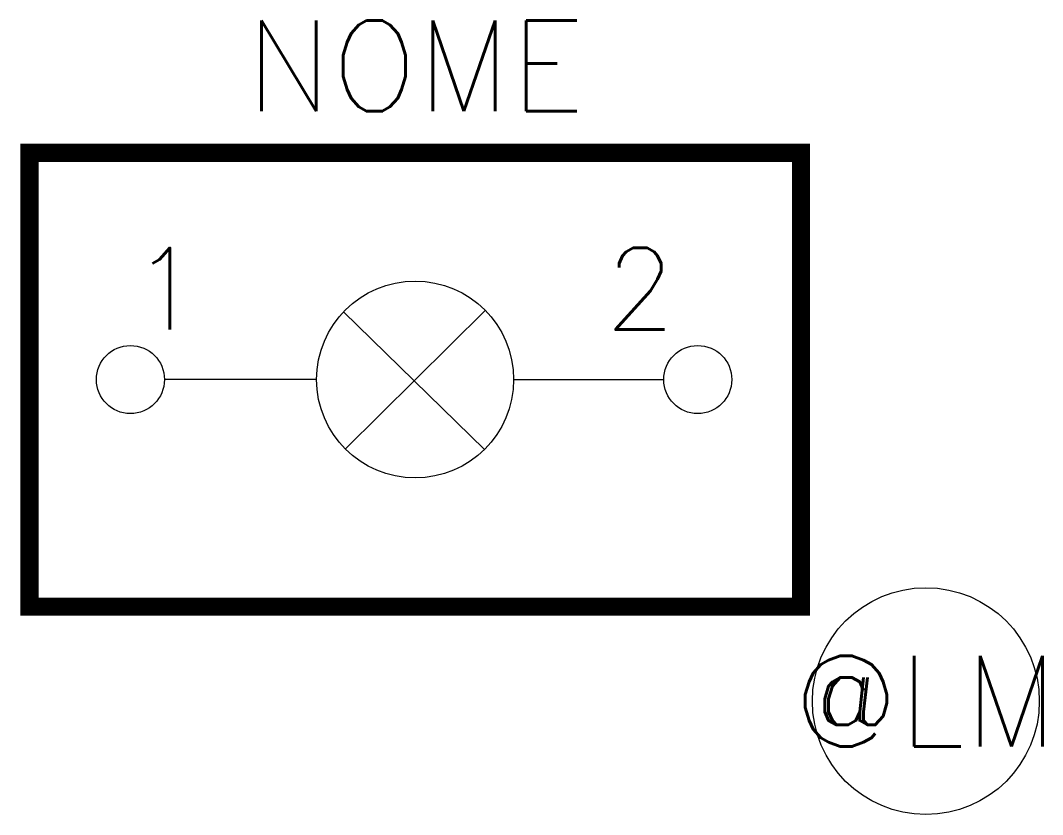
# Model space of a CAD drawing. Header units: millimetres. Extents: x 1686.9 to 1709.4, y 922.5 to 940.
import ezdxf
from ezdxf.enums import TextEntityAlignment as Align

# ---------------------------------------------------------------- set-up
doc = ezdxf.new("R2010")
doc.units = ezdxf.units.MM
doc.styles.add('ROMANS', font='romans.shx', dxfattribs={"height": 100})

msp = doc.modelspace()

# ---------------------------------------------------------------- linework, layer by layer
for p, q in [((1693.405, 932.112), (1690.053, 932.112)), ((1697.746, 932.112), (1701.053, 932.112))]:
    msp.add_line(p, q)
at = {"color": 5, "const_width": 0.4}
msp.add_lwpolyline([(1687.079, 937.108), (1687.079, 927.108), (1704.079, 927.108), (1704.079, 937.108)], close=True, dxfattribs=at)
at = {"flags": 128}
for points in [[(1697.104, 930.572), (1694.001, 933.607)], [(1697.122, 933.635), (1694.037, 930.581)]]:
    msp.add_lwpolyline(points, dxfattribs=at)
for centre, radius in [((1695.575, 932.112), 2.17), ((1689.303, 932.112), 0.75), ((1701.803, 932.112), 0.75), ((1706.829, 925.024), 2.5)]:
    msp.add_circle(centre, radius)

# ---------------------------------------------------------------- texts
at = {"style": 'ROMANS', "flags": 4}
for tag, text, p in [('NOME', 'NOME', (1695.579, 939.026)), ('@LM', '@LM', (1706.829, 925.024))]:
    msp.add_attdef(tag, text=text, height=2, dxfattribs=at).set_placement(p, align=Align.MIDDLE_CENTER)
msp.add_attdef('1', text='1', height=1.8, dxfattribs=at).set_placement((1689.323, 934.112), align=Align.MIDDLE_LEFT)
msp.add_attdef('2', text='2', height=1.8, dxfattribs=at).set_placement((1701.303, 934.112), align=Align.MIDDLE_RIGHT)

doc.saveas('drawing.dxf')
